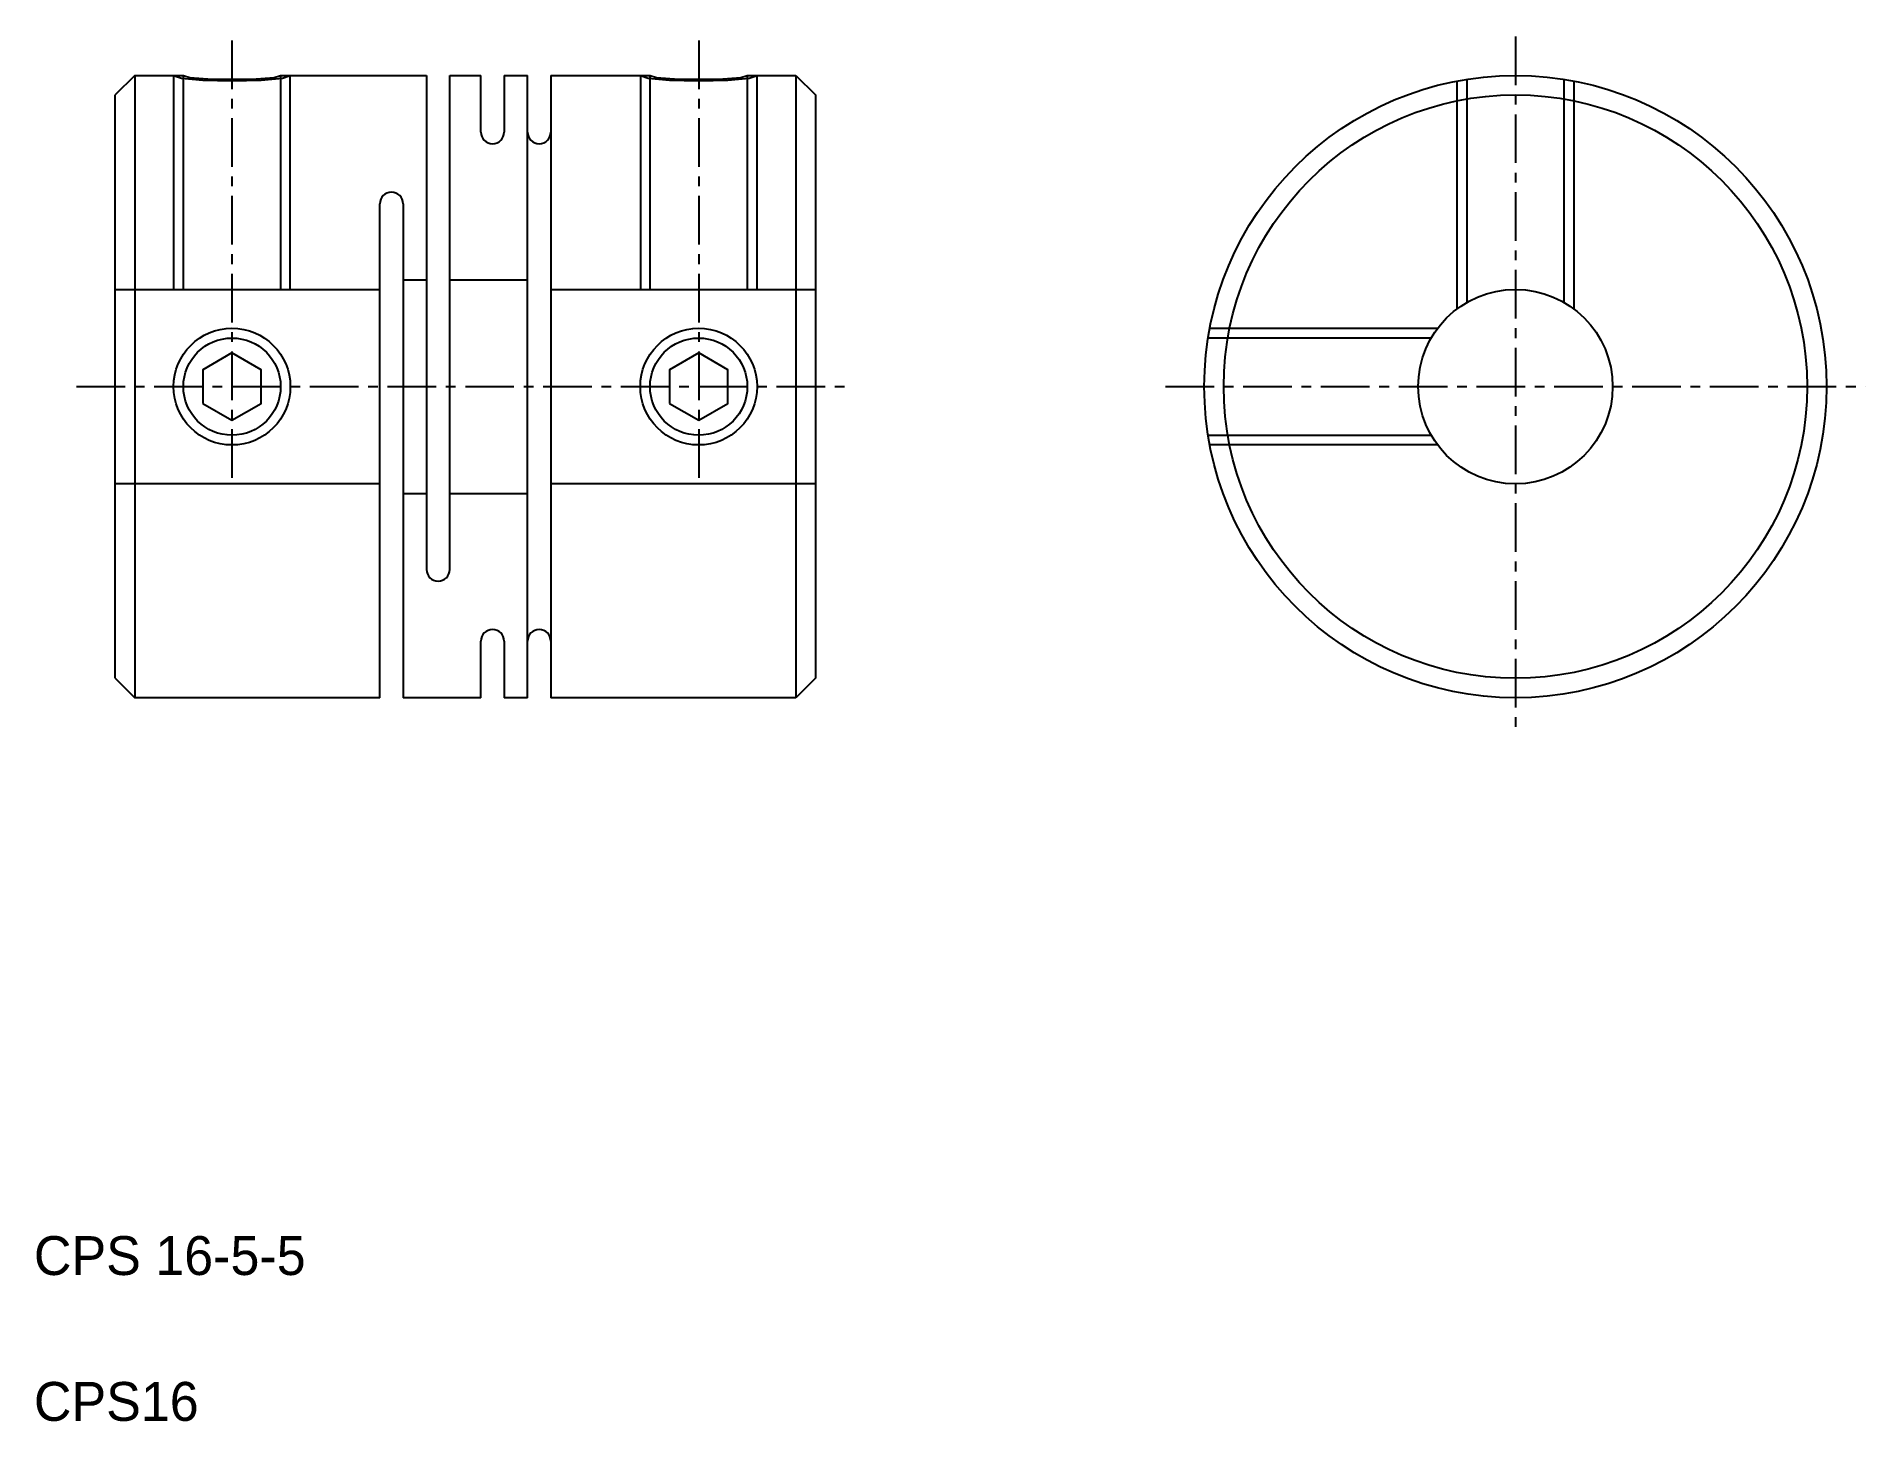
# Model space of a CAD drawing. Extents: x 87.6 to 134.6, y 78.1 to 113.7.
import ezdxf

# ---------------------------------------------------------------- set-up
doc = ezdxf.new("R2010")
doc.units = 0
doc.linetypes.add('CENTER', pattern=[2, 1.25, -0.25, 0.25, -0.25])
doc.linetypes.add('DASHED', pattern=[19.05, 12.7, -6.35])
doc.layers.get('0').update_dxf_attribs({"linetype": 'CONTINUOUS'})
doc.layers.add('CENTER', color=1, linetype='CENTER')

msp = doc.modelspace()

# ---------------------------------------------------------------- linework, layer by layer
at = {"linetype": 'CONTINUOUS'}
for p, q in [((90.109, 112.729), (89.609, 112.229)), ((90.109, 112.729), (90.109, 96.729)), ((90.109, 112.729), (91.359, 112.729)), ((93.859, 112.729), (97.609, 112.729)), ((97.609, 112.729), (97.609, 100.029)), ((98.209, 100.029), (98.209, 112.729)), ((98.209, 112.729), (99.009, 112.729)), ((99.009, 111.274), (99.009, 112.729)), ((99.609, 112.729), (100.209, 112.729)), ((99.609, 112.729), (99.609, 111.274)), ((100.209, 96.729), (100.209, 112.729)), ((100.809, 112.729), (100.809, 96.729)), ((100.809, 112.729), (103.359, 112.729)), ((105.859, 112.729), (107.109, 112.729)), ((107.109, 112.729), (107.109, 96.729)), ((107.109, 112.729), (107.609, 112.229)), ((89.609, 97.229), (89.609, 112.229)), ((107.609, 112.229), (107.609, 104.729)), ((99.309, 110.974), (99.309, 110.974)), ((99.309, 110.974), (99.309, 110.974)), ((100.509, 110.974), (100.509, 110.974)), ((96.709, 109.729), (96.709, 109.729)), ((96.709, 109.729), (96.709, 109.729)), ((96.409, 96.729), (96.409, 109.429)), ((97.009, 109.429), (97.009, 96.729)), ((107.609, 104.729), (107.609, 97.229)), ((97.909, 99.729), (97.909, 99.729)), ((99.309, 98.484), (99.309, 98.484)), ((100.509, 98.484), (100.509, 98.484)), ((99.009, 96.729), (99.009, 98.184)), ((99.609, 98.184), (99.609, 96.729)), ((89.609, 97.229), (90.109, 96.729)), ((107.609, 97.229), (107.109, 96.729)), ((96.409, 96.729), (90.109, 96.729)), ((99.009, 96.729), (97.009, 96.729)), ((100.209, 96.729), (99.609, 96.729)), ((107.109, 96.729), (100.809, 96.729))]:
    msp.add_line(p, q, dxfattribs=at)
at = {"color": 3, "linetype": 'DASHED'}
for p, q in [((91.109, 112.729), (91.109, 107.229)), ((91.359, 107.229), (91.359, 112.729)), ((93.859, 112.729), (93.859, 107.229)), ((94.109, 107.229), (94.109, 112.729)), ((103.109, 112.729), (103.109, 107.229)), ((103.359, 107.229), (103.359, 112.729)), ((105.859, 112.729), (105.859, 107.229)), ((106.109, 107.229), (106.109, 112.729)), ((124.109, 106.729), (124.109, 112.588)), ((124.359, 112.631), (124.359, 106.894)), ((126.859, 106.894), (126.859, 112.631)), ((127.109, 112.588), (127.109, 106.729)), ((89.609, 107.229), (96.409, 107.229)), ((97.009, 107.479), (97.609, 107.479)), ((98.209, 107.479), (100.209, 107.479)), ((100.809, 107.229), (107.609, 107.229)), ((123.444, 105.979), (117.707, 105.979)), ((117.751, 106.229), (123.609, 106.229)), ((117.707, 103.479), (123.444, 103.479)), ((123.609, 103.229), (117.751, 103.229)), ((96.409, 102.229), (89.609, 102.229)), ((107.609, 102.229), (100.809, 102.229)), ((97.009, 101.979), (97.609, 101.979)), ((98.209, 101.979), (100.209, 101.979))]:
    msp.add_line(p, q, dxfattribs=at)
for p, q in [((90.109, 108.729), (90.109, 108.729)), ((90.109, 104.729), (90.109, 104.729))]:
    msp.add_line(p, q)
at = {"color": 3, "linetype": 'CONTINUOUS', "flags": 128}
for points in [[(91.109, 112.729), (91.31, 112.658), (91.859, 112.607), (92.609, 112.588), (93.359, 112.607), (93.908, 112.658), (94.109, 112.729)], [(103.109, 112.729), (103.31, 112.658), (103.859, 112.607), (104.609, 112.588), (105.359, 112.607), (105.908, 112.658), (106.109, 112.729)]]:
    msp.add_lwpolyline(points, dxfattribs=at)
at = {"linetype": 'CONTINUOUS', "flags": 128}
for points in [[(91.359, 112.729), (91.526, 112.68), (91.984, 112.644), (92.609, 112.631), (93.234, 112.644), (93.691, 112.68), (93.859, 112.729)], [(103.359, 112.729), (103.526, 112.68), (103.984, 112.644), (104.609, 112.631), (105.234, 112.644), (105.691, 112.68), (105.859, 112.729)]]:
    msp.add_lwpolyline(points, dxfattribs=at)
at = {"linetype": 'CONTINUOUS'}
for points in [[(91.859, 104.296), (92.609, 103.863), (93.359, 104.296), (93.359, 105.162), (92.609, 105.595), (91.859, 105.162)], [(103.859, 104.296), (104.609, 103.863), (105.359, 104.296), (105.359, 105.162), (104.609, 105.595), (103.859, 105.162)]]:
    msp.add_lwpolyline(points, close=True, dxfattribs=at)
for centre, radius in [((125.609, 104.729), 8), ((125.609, 104.729), 7.5), ((92.609, 104.729), 1.5), ((104.609, 104.729), 1.5)]:
    msp.add_circle(centre, radius, dxfattribs=at)
msp.add_circle((125.609, 104.729), 2.5)
at = {"color": 3, "linetype": 'CONTINUOUS'}
for centre in [(92.609, 104.729), (104.609, 104.729)]:
    msp.add_circle(centre, 1.25, dxfattribs=at)
at = {"linetype": 'CONTINUOUS'}
for centre, start, end in [((99.309, 111.274), 180, 270), ((99.309, 111.274), 270, 0), ((100.509, 111.274), 180, 270), ((100.509, 111.274), 270, 0), ((96.709, 109.429), 90, 180), ((96.709, 109.429), 0, 90), ((97.909, 100.029), 180, 270), ((97.909, 100.029), 270, 0), ((99.309, 98.184), 90, 180), ((99.309, 98.184), 0, 90), ((100.509, 98.184), 90, 180), ((100.509, 98.184), 0, 90)]:
    msp.add_arc(centre, 0.3, start, end, dxfattribs=at)
at = {"layer": 'CENTER', "color": 1, "linetype": 'CENTER'}
for p, q in [((92.609, 113.631), (92.609, 102.229)), ((104.609, 113.631), (104.609, 102.229)), ((125.609, 113.729), (125.609, 95.729)), ((88.609, 104.729), (108.609, 104.729)), ((116.609, 104.729), (134.609, 104.729))]:
    msp.add_line(p, q, dxfattribs=at)

# ---------------------------------------------------------------- texts
for s, p in [('CPS 16-5-5', (87.516, 81.887)), ('CPS16', (87.516, 78.137))]:
    msp.add_text(s, height=1).set_placement(p)

doc.saveas('drawing.dxf')
